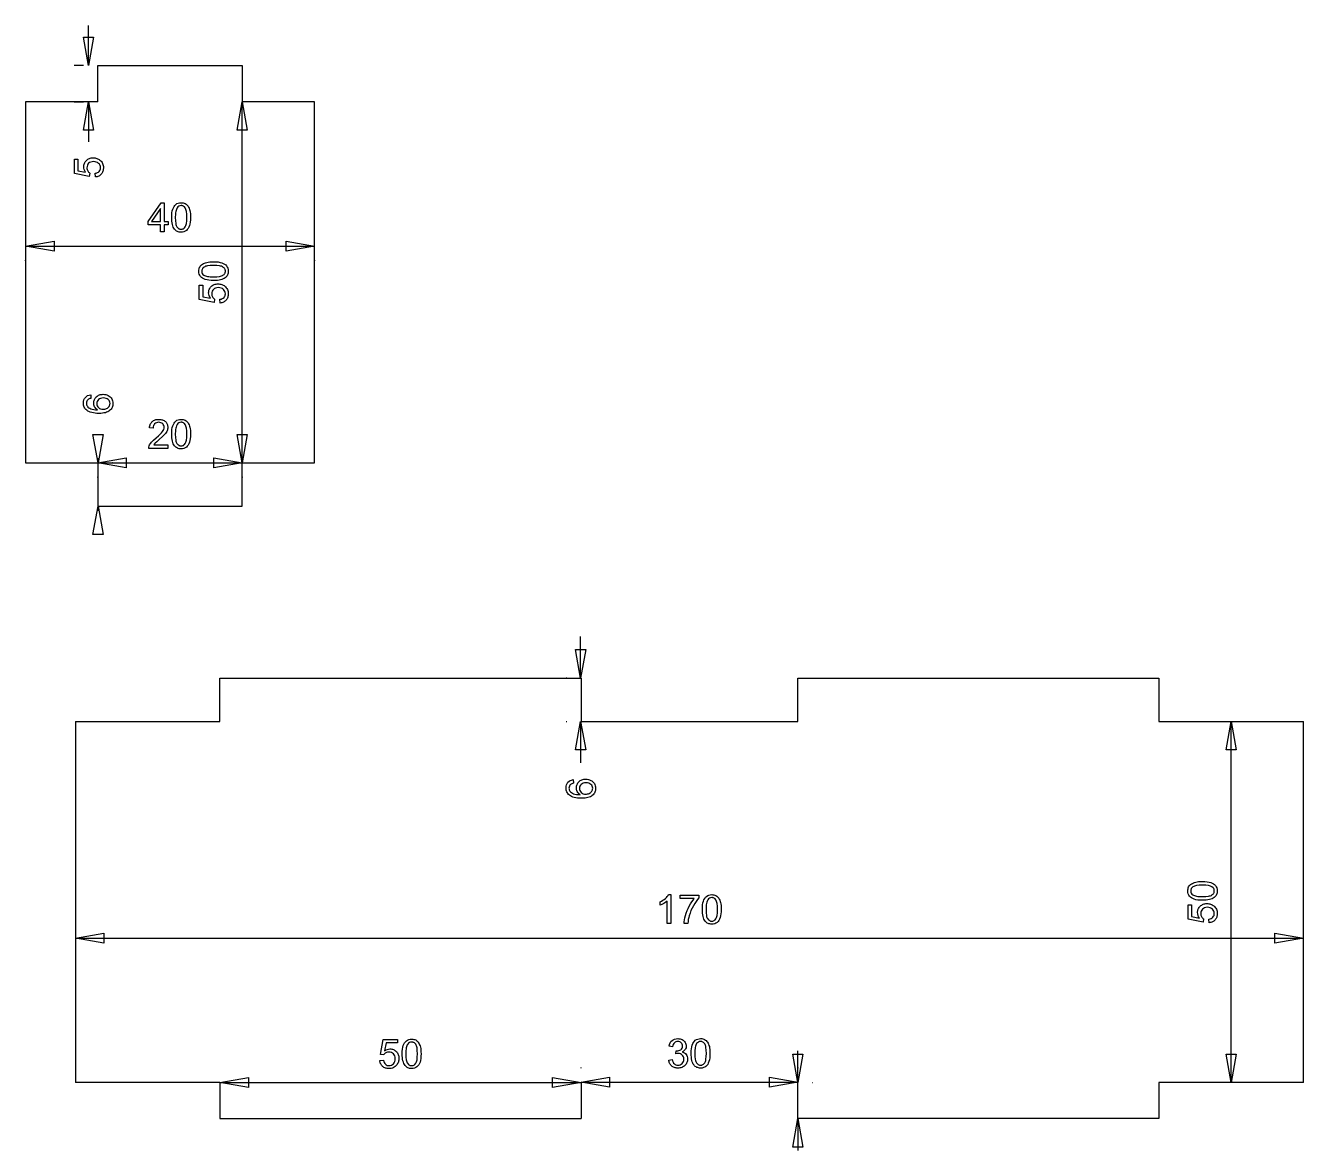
# Model space of a CAD drawing. Extents: x 0 to 410, y 20 to 291.
# Drawn here: x 233.1 to 410, y 130.6 to 286.4 of the extents above; entities that cross this region are included whole.
import ezdxf

# ---------------------------------------------------------------- set-up
doc = ezdxf.new("R2010")
doc.units = 0
doc.header["$LTSCALE"] = 10
doc.layers.add('Layer_1', color=7, linetype='CONTINUOUS')

msp = doc.modelspace()

# ---------------------------------------------------------------- linework, layer by layer
at = {"layer": 'Layer_1', "color": 7, "linetype": 'CONTINUOUS'}
for p, q in [((241.8, 280.81), (241.8, 286.36)), ((241.09, 280.81), (239.8, 280.81)), ((243.09, 275.81), (243.09, 280.81)), ((243.09, 280.81), (263.09, 280.81)), ((263.09, 280.81), (263.09, 275.81)), ((233.09, 275.81), (233.09, 225.81)), ((243.09, 275.81), (233.09, 275.81)), ((239.8, 275.81), (241.09, 275.81)), ((241.8, 275.81), (241.8, 270.27)), ((273.09, 275.81), (263.09, 275.81)), ((263.09, 225.81), (263.09, 275.81)), ((273.09, 225.81), (273.09, 275.81)), ((233.09, 255.81), (273.09, 255.81)), ((233.09, 225.81), (243.09, 225.81)), ((243.09, 225.81), (243.09, 219.81)), ((243.09, 225.81), (263.09, 225.81)), ((243.12, 225.81), (243.12, 226.45)), ((245.12, 225.81), (245.09, 225.81)), ((263.09, 225.81), (273.09, 225.81)), ((263.09, 219.81), (263.09, 225.81)), ((243.09, 219.81), (263.09, 219.81)), ((243.12, 219.81), (243.12, 219.18)), ((245.09, 219.81), (245.12, 219.81)), ((309.93, 196), (309.93, 201.74)), ((260, 190), (260, 196)), ((260, 196), (310, 196)), ((308, 196), (307.93, 196)), ((310, 196), (310, 190)), ((340, 190), (340, 196)), ((340, 196), (390, 196)), ((390, 196), (390, 190)), ((240, 190), (260, 190)), ((240, 190), (240, 140)), ((307.93, 190), (308, 190)), ((309.93, 190), (309.93, 184.26)), ((310, 190), (340, 190)), ((390, 190), (410, 190)), ((400, 140), (400, 190)), ((410, 140), (410, 190)), ((240, 160), (410, 160)), ((340.01, 140), (340.01, 144.4)), ((310, 142), (310, 142.07)), ((340, 142.07), (340, 142)), ((260, 140), (240, 140)), ((260, 140), (260, 135)), ((260, 140), (310, 140)), ((310, 140.07), (340, 140.07)), ((310, 140), (310, 135)), ((340, 140), (310, 140)), ((340, 135), (340, 140)), ((342, 140), (342.01, 140)), ((410, 140), (390, 140)), ((390, 140), (390, 135)), ((260, 135), (310, 135)), ((390, 135), (340, 135)), ((340.01, 135), (340.01, 130.6)), ((342.01, 135), (342, 135))]:
    msp.add_line(p, q, dxfattribs=at)
at = {"layer": 'Layer_1', "color": 7, "linetype": 'CONTINUOUS', "flags": 128}
for points in [[(241.8, 280.81), (241.1, 284.75), (242.49, 284.75), (241.8, 280.81)], [(241.8, 275.81), (242.49, 271.87), (241.1, 271.87), (241.8, 275.81)], [(263.09, 275.81), (263.78, 271.87), (262.39, 271.87), (263.09, 275.81)], [(242.75, 265.39), (242.71, 265.91), (242.88, 265.94), (243.04, 266), (243.17, 266.08), (243.27, 266.17), (243.36, 266.28), (243.42, 266.4), (243.45, 266.53), (243.46, 266.68), (243.45, 266.85), (243.4, 267), (243.31, 267.15), (243.2, 267.28), (243.05, 267.38), (242.88, 267.46), (242.7, 267.51), (242.49, 267.52), (242.29, 267.51), (242.11, 267.46), (241.96, 267.39), (241.82, 267.29), (241.72, 267.16), (241.64, 267.01), (241.6, 266.85), (241.58, 266.67), (241.59, 266.55), (241.61, 266.44), (241.64, 266.34), (241.69, 266.24), (241.75, 266.15), (241.81, 266.07), (241.89, 266), (241.97, 265.94), (241.91, 265.48), (239.85, 265.87), (239.85, 267.85), (240.32, 267.85), (240.32, 266.26), (241.4, 266.04), (241.29, 266.23), (241.21, 266.41), (241.16, 266.6), (241.15, 266.8), (241.15, 266.93), (241.17, 267.05), (241.2, 267.17), (241.24, 267.28), (241.29, 267.39), (241.35, 267.49), (241.42, 267.59), (241.51, 267.68), (241.6, 267.77), (241.7, 267.84), (241.81, 267.9), (241.92, 267.95), (242.04, 267.99), (242.17, 268.02), (242.3, 268.04), (242.44, 268.04), (242.58, 268.04), (242.7, 268.02), (242.83, 268), (242.95, 267.96), (243.06, 267.92), (243.17, 267.86), (243.28, 267.8), (243.38, 267.73), (243.49, 267.63), (243.59, 267.52), (243.68, 267.4), (243.74, 267.27), (243.8, 267.14), (243.84, 266.99), (243.86, 266.84), (243.87, 266.68), (243.85, 266.42), (243.82, 266.29), (243.79, 266.18), (243.75, 266.07), (243.69, 265.97), (243.63, 265.87), (243.56, 265.79), (243.48, 265.7), (243.4, 265.63), (243.3, 265.57), (243.21, 265.51), (243.1, 265.47), (242.99, 265.43), (242.87, 265.41), (242.75, 265.39)], [(251.78, 257.81), (251.78, 258.77), (250.05, 258.77), (250.05, 259.22), (251.87, 261.81), (252.28, 261.81), (252.28, 259.22), (252.82, 259.22), (252.82, 258.77), (252.28, 258.77), (252.28, 257.81), (251.78, 257.81)], [(251.78, 259.22), (251.78, 261.02), (250.53, 259.22), (251.78, 259.22)], [(253.32, 259.79), (253.33, 260.12), (253.35, 260.43), (253.4, 260.69), (253.46, 260.93), (253.55, 261.13), (253.65, 261.31), (253.76, 261.46), (253.9, 261.59), (254.05, 261.7), (254.22, 261.77), (254.41, 261.81), (254.62, 261.83), (254.78, 261.82), (254.92, 261.8), (255.06, 261.76), (255.19, 261.7), (255.3, 261.63), (255.41, 261.54), (255.5, 261.44), (255.59, 261.33), (255.66, 261.2), (255.73, 261.06), (255.79, 260.9), (255.84, 260.73), (255.88, 260.54), (255.9, 260.32), (255.92, 260.07), (255.93, 259.79), (255.92, 259.45), (255.89, 259.15), (255.85, 258.88), (255.78, 258.65), (255.7, 258.45), (255.6, 258.27), (255.48, 258.11), (255.35, 257.98), (255.2, 257.88), (255.02, 257.8), (254.83, 257.76), (254.62, 257.74), (254.48, 257.75), (254.35, 257.77), (254.22, 257.8), (254.11, 257.85), (254, 257.91), (253.89, 257.98), (253.8, 258.06), (253.71, 258.16), (253.62, 258.29), (253.54, 258.45), (253.47, 258.62), (253.42, 258.82), (253.37, 259.03), (253.34, 259.26), (253.32, 259.51), (253.32, 259.79)], [(253.82, 259.79), (253.84, 259.33), (253.88, 258.97), (253.91, 258.81), (253.95, 258.68), (254, 258.57), (254.05, 258.47), (254.18, 258.33), (254.24, 258.28), (254.31, 258.23), (254.38, 258.19), (254.46, 258.17), (254.54, 258.15), (254.62, 258.15), (254.71, 258.15), (254.78, 258.17), (254.86, 258.19), (254.93, 258.23), (255, 258.28), (255.07, 258.33), (255.19, 258.48), (255.25, 258.57), (255.29, 258.68), (255.33, 258.81), (255.36, 258.97), (255.41, 259.34), (255.42, 259.79), (255.41, 260.24), (255.36, 260.61), (255.33, 260.76), (255.29, 260.89), (255.25, 261.01), (255.19, 261.1), (255.07, 261.24), (255, 261.3), (254.93, 261.34), (254.86, 261.38), (254.78, 261.4), (254.7, 261.42), (254.62, 261.42), (254.46, 261.4), (254.31, 261.35), (254.19, 261.26), (254.08, 261.14), (254.02, 261.04), (253.97, 260.91), (253.92, 260.77), (253.89, 260.62), (253.86, 260.44), (253.84, 260.24), (253.82, 259.79)], [(233.09, 255.81), (237.03, 256.51), (237.03, 255.12), (233.09, 255.81)], [(273.09, 255.81), (269.15, 255.12), (269.15, 256.51), (273.09, 255.81)], [(259.11, 251.04), (258.78, 251.05), (258.47, 251.08), (258.21, 251.13), (257.97, 251.19), (257.77, 251.27), (257.59, 251.37), (257.43, 251.49), (257.3, 251.62), (257.2, 251.78), (257.13, 251.95), (257.08, 252.14), (257.07, 252.35), (257.08, 252.51), (257.1, 252.65), (257.14, 252.79), (257.2, 252.91), (257.27, 253.03), (257.36, 253.14), (257.46, 253.23), (257.57, 253.31), (257.7, 253.39), (257.84, 253.46), (258, 253.51), (258.17, 253.56), (258.36, 253.6), (258.58, 253.63), (258.83, 253.65), (259.11, 253.65), (259.45, 253.64), (259.75, 253.62), (260.02, 253.57), (260.25, 253.51), (260.45, 253.43), (260.63, 253.33), (260.79, 253.21), (260.92, 253.08), (261.02, 252.92), (261.1, 252.75), (261.14, 252.56), (261.15, 252.35), (261.15, 252.21), (261.13, 252.08), (261.1, 251.95), (261.05, 251.83), (260.99, 251.72), (260.92, 251.62), (260.84, 251.53), (260.74, 251.44), (260.6, 251.35), (260.45, 251.27), (260.28, 251.2), (260.08, 251.14), (259.87, 251.1), (259.64, 251.07), (259.39, 251.05), (259.11, 251.04)], [(259.11, 251.55), (259.56, 251.56), (259.93, 251.61), (260.09, 251.64), (260.22, 251.68), (260.33, 251.73), (260.42, 251.78), (260.57, 251.9), (260.62, 251.97), (260.67, 252.04), (260.7, 252.11), (260.73, 252.19), (260.75, 252.27), (260.75, 252.35), (260.75, 252.43), (260.73, 252.51), (260.7, 252.59), (260.67, 252.66), (260.62, 252.73), (260.57, 252.8), (260.42, 252.92), (260.33, 252.97), (260.22, 253.02), (260.09, 253.06), (259.93, 253.09), (259.56, 253.13), (259.11, 253.15), (258.66, 253.13), (258.29, 253.09), (258.14, 253.06), (258, 253.02), (257.89, 252.97), (257.8, 252.92), (257.66, 252.8), (257.6, 252.73), (257.56, 252.66), (257.52, 252.59), (257.5, 252.51), (257.48, 252.43), (257.48, 252.34), (257.49, 252.18), (257.55, 252.04), (257.64, 251.91), (257.76, 251.8), (257.86, 251.74), (257.98, 251.69), (258.12, 251.65), (258.28, 251.61), (258.46, 251.59), (258.66, 251.57), (259.11, 251.55)], [(260.04, 247.94), (259.99, 248.45), (260.17, 248.49), (260.32, 248.55), (260.45, 248.62), (260.56, 248.72), (260.64, 248.83), (260.7, 248.95), (260.74, 249.08), (260.75, 249.22), (260.73, 249.39), (260.68, 249.55), (260.6, 249.69), (260.48, 249.82), (260.34, 249.93), (260.17, 250.01), (259.98, 250.05), (259.77, 250.07), (259.57, 250.05), (259.4, 250.01), (259.24, 249.94), (259.11, 249.83), (259, 249.7), (258.93, 249.56), (258.88, 249.4), (258.87, 249.21), (258.87, 249.1), (258.89, 248.99), (258.93, 248.88), (258.98, 248.79), (259.03, 248.7), (259.1, 248.62), (259.17, 248.55), (259.26, 248.49), (259.2, 248.02), (257.14, 248.41), (257.14, 250.4), (257.61, 250.4), (257.61, 248.8), (258.68, 248.59), (258.58, 248.77), (258.5, 248.96), (258.45, 249.15), (258.43, 249.34), (258.44, 249.47), (258.46, 249.6), (258.48, 249.71), (258.52, 249.83), (258.58, 249.94), (258.64, 250.04), (258.71, 250.14), (258.8, 250.23), (258.89, 250.31), (258.99, 250.39), (259.1, 250.45), (259.21, 250.5), (259.33, 250.54), (259.46, 250.57), (259.59, 250.58), (259.73, 250.59), (259.86, 250.58), (259.99, 250.57), (260.12, 250.54), (260.24, 250.51), (260.35, 250.47), (260.46, 250.41), (260.57, 250.35), (260.67, 250.27), (260.78, 250.17), (260.88, 250.06), (260.96, 249.94), (261.03, 249.82), (261.09, 249.68), (261.12, 249.54), (261.15, 249.38), (261.15, 249.22), (261.14, 248.96), (261.11, 248.84), (261.08, 248.73), (261.03, 248.62), (260.98, 248.52), (260.92, 248.42), (260.85, 248.33), (260.77, 248.25), (260.68, 248.18), (260.59, 248.11), (260.49, 248.06), (260.39, 248.02), (260.28, 247.98), (260.16, 247.95), (260.04, 247.94)], [(242.1, 235.23), (242.14, 234.74), (242, 234.7), (241.89, 234.66), (241.79, 234.61), (241.72, 234.55), (241.62, 234.45), (241.56, 234.33), (241.52, 234.2), (241.51, 234.06), (241.51, 233.95), (241.54, 233.84), (241.58, 233.74), (241.64, 233.65), (241.73, 233.54), (241.84, 233.44), (241.98, 233.36), (242.13, 233.28), (242.31, 233.23), (242.52, 233.18), (242.77, 233.16), (243.05, 233.14), (242.93, 233.24), (242.82, 233.34), (242.73, 233.46), (242.65, 233.58), (242.6, 233.71), (242.56, 233.84), (242.53, 233.98), (242.52, 234.12), (242.53, 234.24), (242.55, 234.35), (242.57, 234.46), (242.61, 234.57), (242.66, 234.67), (242.73, 234.77), (242.8, 234.86), (242.88, 234.95), (242.98, 235.03), (243.08, 235.1), (243.19, 235.16), (243.3, 235.21), (243.42, 235.25), (243.55, 235.28), (243.68, 235.29), (243.82, 235.3), (244, 235.29), (244.18, 235.26), (244.35, 235.21), (244.52, 235.14), (244.67, 235.05), (244.8, 234.94), (244.92, 234.82), (245.01, 234.69), (245.09, 234.54), (245.14, 234.39), (245.18, 234.22), (245.19, 234.05), (245.18, 233.9), (245.16, 233.75), (245.12, 233.62), (245.07, 233.49), (245.01, 233.37), (244.93, 233.25), (244.84, 233.14), (244.73, 233.04), (244.61, 232.95), (244.47, 232.87), (244.31, 232.81), (244.14, 232.75), (243.94, 232.71), (243.73, 232.68), (243.5, 232.66), (243.25, 232.66), (242.97, 232.66), (242.71, 232.68), (242.47, 232.72), (242.24, 232.76), (242.04, 232.82), (241.86, 232.9), (241.7, 232.98), (241.56, 233.08), (241.45, 233.18), (241.36, 233.29), (241.28, 233.4), (241.22, 233.52), (241.17, 233.65), (241.13, 233.79), (241.11, 233.94), (241.1, 234.09), (241.12, 234.32), (241.17, 234.52), (241.25, 234.7), (241.37, 234.87), (241.51, 235), (241.68, 235.11), (241.88, 235.18), (242.1, 235.23)], [(243.82, 233.22), (243.95, 233.23), (244.07, 233.25), (244.19, 233.28), (244.31, 233.33), (244.42, 233.39), (244.51, 233.46), (244.59, 233.54), (244.66, 233.63), (244.71, 233.73), (244.75, 233.83), (244.77, 233.93), (244.78, 234.04), (244.77, 234.19), (244.72, 234.33), (244.64, 234.45), (244.53, 234.57), (244.39, 234.67), (244.23, 234.74), (244.05, 234.78), (243.85, 234.8), (243.65, 234.78), (243.48, 234.74), (243.33, 234.67), (243.2, 234.57), (243.09, 234.46), (243.02, 234.32), (242.97, 234.18), (242.96, 234.02), (242.97, 233.86), (243.02, 233.71), (243.09, 233.58), (243.2, 233.45), (243.32, 233.35), (243.47, 233.28), (243.64, 233.24), (243.82, 233.22)], [(252.79, 228.28), (252.79, 227.81), (250.15, 227.81), (250.16, 227.99), (250.2, 228.15), (250.26, 228.29), (250.34, 228.42), (250.42, 228.55), (250.53, 228.69), (250.65, 228.82), (250.8, 228.97), (251.17, 229.29), (251.47, 229.55), (251.72, 229.77), (251.91, 229.97), (252.05, 230.14), (252.15, 230.29), (252.22, 230.44), (252.27, 230.59), (252.28, 230.73), (252.27, 230.87), (252.23, 231), (252.16, 231.12), (252.07, 231.22), (251.96, 231.31), (251.83, 231.37), (251.69, 231.41), (251.53, 231.42), (251.36, 231.41), (251.21, 231.37), (251.08, 231.3), (250.96, 231.21), (250.87, 231.09), (250.8, 230.96), (250.76, 230.8), (250.75, 230.62), (250.24, 230.67), (250.26, 230.81), (250.28, 230.94), (250.32, 231.06), (250.36, 231.17), (250.42, 231.27), (250.48, 231.37), (250.55, 231.46), (250.63, 231.53), (250.72, 231.6), (250.81, 231.66), (250.92, 231.71), (251.03, 231.76), (251.14, 231.79), (251.27, 231.81), (251.54, 231.83), (251.68, 231.82), (251.81, 231.81), (251.94, 231.78), (252.05, 231.75), (252.16, 231.7), (252.27, 231.65), (252.36, 231.58), (252.45, 231.51), (252.53, 231.43), (252.6, 231.34), (252.65, 231.25), (252.7, 231.15), (252.74, 231.05), (252.76, 230.95), (252.78, 230.83), (252.79, 230.72), (252.78, 230.6), (252.76, 230.48), (252.73, 230.36), (252.69, 230.25), (252.63, 230.13), (252.56, 230.01), (252.47, 229.89), (252.36, 229.76), (252.06, 229.45), (251.6, 229.05), (251.24, 228.74), (251.04, 228.55), (250.92, 228.42), (250.83, 228.28), (252.79, 228.28)], [(253.32, 229.79), (253.33, 230.12), (253.35, 230.43), (253.4, 230.69), (253.46, 230.93), (253.55, 231.13), (253.65, 231.31), (253.76, 231.46), (253.9, 231.59), (254.05, 231.7), (254.22, 231.77), (254.41, 231.81), (254.62, 231.83), (254.78, 231.82), (254.92, 231.8), (255.06, 231.76), (255.19, 231.7), (255.3, 231.63), (255.41, 231.54), (255.5, 231.44), (255.59, 231.33), (255.66, 231.2), (255.73, 231.06), (255.79, 230.9), (255.84, 230.73), (255.88, 230.54), (255.9, 230.32), (255.92, 230.07), (255.93, 229.79), (255.92, 229.45), (255.89, 229.15), (255.85, 228.88), (255.78, 228.65), (255.7, 228.45), (255.6, 228.27), (255.48, 228.11), (255.35, 227.98), (255.2, 227.88), (255.02, 227.8), (254.83, 227.76), (254.62, 227.74), (254.48, 227.75), (254.35, 227.77), (254.22, 227.8), (254.11, 227.85), (254, 227.91), (253.89, 227.98), (253.8, 228.06), (253.71, 228.16), (253.62, 228.29), (253.54, 228.45), (253.47, 228.62), (253.42, 228.82), (253.37, 229.03), (253.34, 229.26), (253.32, 229.51), (253.32, 229.79)], [(253.82, 229.79), (253.84, 229.33), (253.88, 228.97), (253.91, 228.81), (253.95, 228.68), (254, 228.57), (254.05, 228.47), (254.18, 228.33), (254.24, 228.28), (254.31, 228.23), (254.38, 228.19), (254.46, 228.17), (254.54, 228.15), (254.62, 228.15), (254.71, 228.15), (254.78, 228.17), (254.86, 228.19), (254.93, 228.23), (255, 228.28), (255.07, 228.33), (255.19, 228.48), (255.25, 228.57), (255.29, 228.68), (255.33, 228.81), (255.36, 228.97), (255.41, 229.34), (255.42, 229.79), (255.41, 230.24), (255.36, 230.61), (255.33, 230.76), (255.29, 230.89), (255.25, 231.01), (255.19, 231.1), (255.07, 231.24), (255, 231.3), (254.93, 231.34), (254.86, 231.38), (254.78, 231.4), (254.7, 231.42), (254.62, 231.42), (254.46, 231.4), (254.31, 231.35), (254.19, 231.26), (254.08, 231.14), (254.02, 231.04), (253.97, 230.91), (253.92, 230.77), (253.89, 230.62), (253.86, 230.44), (253.84, 230.24), (253.82, 229.79)], [(243.12, 225.81), (242.42, 229.75), (243.81, 229.75), (243.12, 225.81)], [(263.09, 225.81), (262.39, 229.75), (263.78, 229.75), (263.09, 225.81)], [(243.09, 225.81), (247.03, 226.51), (247.03, 225.12), (243.09, 225.81)], [(263.09, 225.81), (259.15, 225.12), (259.15, 226.51), (263.09, 225.81)], [(243.12, 219.81), (243.81, 215.87), (242.42, 215.87), (243.12, 219.81)], [(309.93, 196), (309.24, 199.94), (310.63, 199.94), (309.93, 196)], [(309.93, 190), (310.63, 186.06), (309.24, 186.06), (309.93, 190)], [(400, 190), (400.69, 186.06), (399.31, 186.06), (400, 190)], [(308.91, 181.94), (308.95, 181.45), (308.82, 181.41), (308.7, 181.37), (308.61, 181.32), (308.53, 181.26), (308.44, 181.16), (308.37, 181.04), (308.33, 180.91), (308.32, 180.77), (308.33, 180.66), (308.35, 180.55), (308.39, 180.45), (308.45, 180.36), (308.55, 180.25), (308.66, 180.15), (308.79, 180.07), (308.95, 179.99), (309.13, 179.93), (309.34, 179.89), (309.59, 179.87), (309.87, 179.85), (309.74, 179.95), (309.64, 180.05), (309.54, 180.17), (309.47, 180.29), (309.41, 180.42), (309.37, 180.55), (309.35, 180.69), (309.34, 180.83), (309.34, 180.95), (309.36, 181.06), (309.39, 181.17), (309.43, 181.28), (309.48, 181.38), (309.54, 181.48), (309.62, 181.57), (309.7, 181.66), (309.79, 181.74), (309.89, 181.81), (310, 181.87), (310.11, 181.92), (310.23, 181.96), (310.36, 181.99), (310.49, 182), (310.63, 182.01), (310.82, 182), (311, 181.97), (311.17, 181.92), (311.33, 181.84), (311.49, 181.76), (311.62, 181.65), (311.73, 181.53), (311.83, 181.4), (311.9, 181.25), (311.96, 181.1), (311.99, 180.93), (312, 180.75), (311.99, 180.61), (311.97, 180.46), (311.94, 180.33), (311.89, 180.2), (311.83, 180.08), (311.75, 179.96), (311.66, 179.85), (311.55, 179.75), (311.43, 179.66), (311.29, 179.58), (311.13, 179.52), (310.95, 179.46), (310.76, 179.42), (310.54, 179.39), (310.31, 179.37), (310.06, 179.37), (309.78, 179.37), (309.52, 179.39), (309.28, 179.43), (309.06, 179.47), (308.86, 179.53), (308.68, 179.61), (308.52, 179.69), (308.38, 179.79), (308.27, 179.89), (308.17, 180), (308.1, 180.11), (308.03, 180.23), (307.98, 180.36), (307.95, 180.5), (307.92, 180.65), (307.92, 180.8), (307.93, 181.03), (307.98, 181.23), (308.07, 181.41), (308.18, 181.57), (308.33, 181.71), (308.5, 181.82), (308.69, 181.89), (308.91, 181.94)], [(310.64, 179.93), (310.76, 179.94), (310.89, 179.96), (311.01, 179.99), (311.12, 180.04), (311.23, 180.1), (311.33, 180.17), (311.41, 180.25), (311.48, 180.34), (311.53, 180.44), (311.57, 180.54), (311.59, 180.64), (311.6, 180.75), (311.58, 180.9), (311.54, 181.04), (311.46, 181.16), (311.35, 181.28), (311.21, 181.38), (311.05, 181.45), (310.87, 181.49), (310.66, 181.51), (310.47, 181.49), (310.29, 181.45), (310.14, 181.38), (310.01, 181.28), (309.91, 181.17), (309.83, 181.03), (309.79, 180.89), (309.77, 180.73), (309.79, 180.57), (309.83, 180.42), (309.91, 180.29), (310.01, 180.16), (310.14, 180.06), (310.29, 179.99), (310.45, 179.95), (310.64, 179.93)], [(396.03, 165.23), (395.69, 165.24), (395.39, 165.27), (395.12, 165.31), (394.89, 165.38), (394.68, 165.46), (394.5, 165.56), (394.35, 165.68), (394.22, 165.81), (394.12, 165.96), (394.04, 166.14), (394, 166.33), (393.98, 166.54), (393.99, 166.69), (394.02, 166.84), (394.06, 166.97), (394.11, 167.1), (394.19, 167.22), (394.27, 167.32), (394.37, 167.42), (394.49, 167.5), (394.62, 167.58), (394.76, 167.64), (394.91, 167.7), (395.08, 167.75), (395.27, 167.79), (395.49, 167.82), (395.75, 167.83), (396.03, 167.84), (396.36, 167.83), (396.66, 167.8), (396.93, 167.76), (397.16, 167.7), (397.37, 167.61), (397.55, 167.52), (397.7, 167.4), (397.83, 167.26), (397.94, 167.11), (398.01, 166.94), (398.05, 166.75), (398.07, 166.54), (398.06, 166.4), (398.04, 166.26), (398.01, 166.14), (397.96, 166.02), (397.91, 165.91), (397.83, 165.81), (397.75, 165.71), (397.65, 165.63), (397.52, 165.53), (397.36, 165.45), (397.19, 165.39), (397, 165.33), (396.78, 165.29), (396.55, 165.26), (396.3, 165.24), (396.03, 165.23)], [(396.03, 165.74), (396.48, 165.75), (396.85, 165.79), (397, 165.83), (397.13, 165.87), (397.25, 165.91), (397.34, 165.97), (397.48, 166.09), (397.54, 166.16), (397.58, 166.22), (397.62, 166.3), (397.64, 166.37), (397.66, 166.45), (397.66, 166.54), (397.66, 166.62), (397.64, 166.7), (397.62, 166.77), (397.58, 166.85), (397.54, 166.92), (397.48, 166.98), (397.34, 167.11), (397.24, 167.16), (397.13, 167.21), (397, 167.25), (396.85, 167.28), (396.48, 167.32), (396.03, 167.34), (395.57, 167.32), (395.21, 167.28), (395.05, 167.25), (394.92, 167.21), (394.81, 167.16), (394.71, 167.11), (394.57, 166.98), (394.52, 166.92), (394.47, 166.85), (394.44, 166.77), (394.41, 166.7), (394.4, 166.61), (394.39, 166.53), (394.41, 166.37), (394.46, 166.23), (394.55, 166.1), (394.68, 165.99), (394.78, 165.93), (394.9, 165.88), (395.04, 165.84), (395.2, 165.8), (395.38, 165.77), (395.57, 165.75), (396.03, 165.74)], [(322.42, 162), (321.93, 162), (321.93, 165.13), (321.72, 164.96), (321.46, 164.79), (321.19, 164.64), (320.95, 164.54), (320.95, 165.01), (321.15, 165.11), (321.33, 165.23), (321.51, 165.35), (321.67, 165.48), (321.81, 165.62), (321.93, 165.75), (322.03, 165.89), (322.1, 166.02), (322.42, 166.02), (322.42, 162)], [(323.71, 165.48), (323.71, 165.95), (326.3, 165.95), (326.3, 165.57), (326.11, 165.35), (325.92, 165.09), (325.73, 164.81), (325.54, 164.49), (325.37, 164.15), (325.21, 163.8), (325.08, 163.45), (324.96, 163.1), (324.9, 162.84), (324.84, 162.57), (324.8, 162.29), (324.77, 162), (324.27, 162), (324.28, 162.25), (324.32, 162.52), (324.38, 162.82), (324.46, 163.14), (324.55, 163.47), (324.67, 163.8), (324.81, 164.12), (324.96, 164.43), (325.13, 164.73), (325.31, 165), (325.49, 165.25), (325.67, 165.48), (323.71, 165.48)], [(326.79, 163.97), (326.79, 164.31), (326.82, 164.61), (326.87, 164.88), (326.93, 165.11), (327.01, 165.32), (327.11, 165.5), (327.23, 165.65), (327.37, 165.78), (327.52, 165.88), (327.69, 165.96), (327.88, 166), (328.09, 166.02), (328.25, 166.01), (328.39, 165.98), (328.53, 165.94), (328.65, 165.89), (328.77, 165.81), (328.88, 165.73), (328.97, 165.63), (329.06, 165.51), (329.13, 165.38), (329.2, 165.24), (329.25, 165.09), (329.3, 164.92), (329.34, 164.73), (329.37, 164.51), (329.39, 164.25), (329.39, 163.97), (329.39, 163.64), (329.36, 163.34), (329.31, 163.07), (329.25, 162.84), (329.17, 162.63), (329.07, 162.45), (328.95, 162.3), (328.82, 162.17), (328.66, 162.06), (328.49, 161.99), (328.3, 161.95), (328.09, 161.93), (327.95, 161.94), (327.82, 161.96), (327.69, 161.99), (327.57, 162.04), (327.46, 162.09), (327.36, 162.17), (327.27, 162.25), (327.18, 162.35), (327.09, 162.48), (327.01, 162.64), (326.94, 162.81), (326.88, 163), (326.84, 163.22), (326.81, 163.45), (326.79, 163.7), (326.79, 163.97)], [(327.29, 163.97), (327.3, 163.52), (327.35, 163.15), (327.38, 163), (327.42, 162.87), (327.47, 162.75), (327.52, 162.66), (327.64, 162.52), (327.71, 162.46), (327.78, 162.42), (327.85, 162.38), (327.93, 162.36), (328.01, 162.34), (328.09, 162.34), (328.17, 162.34), (328.25, 162.36), (328.33, 162.38), (328.4, 162.42), (328.47, 162.46), (328.54, 162.52), (328.66, 162.66), (328.71, 162.76), (328.76, 162.87), (328.8, 163), (328.83, 163.15), (328.88, 163.52), (328.89, 163.97), (328.88, 164.43), (328.83, 164.79), (328.8, 164.95), (328.76, 165.08), (328.71, 165.19), (328.66, 165.29), (328.54, 165.43), (328.47, 165.48), (328.4, 165.53), (328.33, 165.56), (328.25, 165.59), (328.17, 165.6), (328.08, 165.61), (327.92, 165.59), (327.78, 165.54), (327.65, 165.45), (327.54, 165.32), (327.48, 165.22), (327.43, 165.1), (327.39, 164.96), (327.35, 164.8), (327.33, 164.62), (327.31, 164.43), (327.29, 163.97)], [(396.95, 162.12), (396.91, 162.64), (397.09, 162.68), (397.24, 162.73), (397.37, 162.81), (397.47, 162.91), (397.56, 163.02), (397.62, 163.14), (397.65, 163.27), (397.66, 163.41), (397.65, 163.58), (397.6, 163.74), (397.51, 163.88), (397.4, 164.01), (397.25, 164.12), (397.09, 164.19), (396.9, 164.24), (396.69, 164.26), (396.49, 164.24), (396.31, 164.2), (396.16, 164.12), (396.02, 164.02), (395.92, 163.89), (395.84, 163.75), (395.8, 163.58), (395.78, 163.4), (395.79, 163.29), (395.81, 163.18), (395.84, 163.07), (395.89, 162.97), (395.95, 162.88), (396.01, 162.8), (396.09, 162.73), (396.17, 162.67), (396.11, 162.21), (394.05, 162.6), (394.05, 164.59), (394.52, 164.59), (394.52, 162.99), (395.6, 162.78), (395.49, 162.96), (395.41, 163.15), (395.36, 163.34), (395.35, 163.53), (395.35, 163.66), (395.37, 163.78), (395.4, 163.9), (395.44, 164.02), (395.49, 164.12), (395.55, 164.23), (395.63, 164.32), (395.71, 164.42), (395.8, 164.5), (395.91, 164.57), (396.01, 164.64), (396.13, 164.69), (396.25, 164.73), (396.37, 164.75), (396.5, 164.77), (396.64, 164.78), (396.78, 164.77), (396.91, 164.76), (397.03, 164.73), (397.15, 164.7), (397.27, 164.65), (397.38, 164.6), (397.48, 164.53), (397.58, 164.46), (397.7, 164.36), (397.8, 164.25), (397.88, 164.13), (397.95, 164), (398, 163.87), (398.04, 163.72), (398.06, 163.57), (398.07, 163.41), (398.05, 163.15), (398.03, 163.03), (397.99, 162.91), (397.95, 162.81), (397.9, 162.7), (397.83, 162.61), (397.76, 162.52), (397.68, 162.44), (397.6, 162.36), (397.51, 162.3), (397.41, 162.25), (397.3, 162.2), (397.19, 162.17), (397.08, 162.14), (396.95, 162.12)], [(240, 160), (243.94, 160.69), (243.94, 159.31), (240, 160)], [(410, 160), (406.06, 159.31), (406.06, 160.69), (410, 160)], [(282.12, 143.05), (282.64, 143.09), (282.68, 142.91), (282.73, 142.76), (282.81, 142.63), (282.91, 142.53), (283.02, 142.44), (283.14, 142.38), (283.27, 142.35), (283.41, 142.34), (283.58, 142.35), (283.74, 142.4), (283.88, 142.49), (284.01, 142.6), (284.12, 142.75), (284.19, 142.91), (284.24, 143.1), (284.26, 143.31), (284.24, 143.51), (284.2, 143.69), (284.12, 143.84), (284.02, 143.98), (283.89, 144.08), (283.75, 144.16), (283.58, 144.2), (283.4, 144.22), (283.29, 144.21), (283.18, 144.19), (283.07, 144.16), (282.97, 144.11), (282.88, 144.05), (282.8, 143.99), (282.73, 143.91), (282.67, 143.83), (282.21, 143.89), (282.6, 145.95), (284.59, 145.95), (284.59, 145.48), (282.99, 145.48), (282.78, 144.4), (282.96, 144.51), (283.15, 144.59), (283.34, 144.64), (283.53, 144.65), (283.66, 144.65), (283.78, 144.63), (283.9, 144.6), (284.02, 144.56), (284.12, 144.51), (284.23, 144.45), (284.32, 144.37), (284.42, 144.29), (284.5, 144.2), (284.57, 144.09), (284.64, 143.99), (284.69, 143.87), (284.73, 143.75), (284.75, 143.63), (284.77, 143.5), (284.78, 143.36), (284.77, 143.22), (284.76, 143.09), (284.73, 142.97), (284.7, 142.85), (284.65, 142.73), (284.6, 142.62), (284.53, 142.52), (284.46, 142.42), (284.36, 142.3), (284.25, 142.2), (284.13, 142.12), (284, 142.05), (283.87, 142), (283.72, 141.96), (283.57, 141.94), (283.41, 141.93), (283.15, 141.95), (283.03, 141.97), (282.91, 142.01), (282.81, 142.05), (282.7, 142.1), (282.61, 142.17), (282.52, 142.24), (282.44, 142.32), (282.36, 142.4), (282.3, 142.49), (282.25, 142.59), (282.2, 142.7), (282.17, 142.81), (282.14, 142.92), (282.12, 143.05)], [(285.23, 143.97), (285.24, 144.31), (285.27, 144.61), (285.31, 144.88), (285.38, 145.11), (285.46, 145.32), (285.56, 145.5), (285.68, 145.65), (285.81, 145.78), (285.96, 145.88), (286.14, 145.96), (286.33, 146), (286.54, 146.02), (286.69, 146.01), (286.84, 145.98), (286.97, 145.94), (287.1, 145.89), (287.22, 145.81), (287.32, 145.73), (287.42, 145.63), (287.5, 145.51), (287.58, 145.38), (287.64, 145.24), (287.7, 145.09), (287.75, 144.92), (287.79, 144.73), (287.82, 144.51), (287.83, 144.25), (287.84, 143.97), (287.83, 143.64), (287.8, 143.34), (287.76, 143.07), (287.7, 142.84), (287.61, 142.63), (287.52, 142.45), (287.4, 142.3), (287.26, 142.17), (287.11, 142.06), (286.94, 141.99), (286.75, 141.95), (286.54, 141.93), (286.4, 141.94), (286.26, 141.96), (286.14, 141.99), (286.02, 142.04), (285.91, 142.09), (285.81, 142.17), (285.71, 142.25), (285.63, 142.35), (285.53, 142.48), (285.45, 142.64), (285.39, 142.81), (285.33, 143), (285.29, 143.22), (285.26, 143.45), (285.24, 143.7), (285.23, 143.97)], [(285.74, 143.97), (285.75, 143.52), (285.79, 143.15), (285.83, 143), (285.87, 142.87), (285.91, 142.75), (285.97, 142.66), (286.09, 142.52), (286.16, 142.46), (286.22, 142.42), (286.3, 142.38), (286.37, 142.36), (286.45, 142.34), (286.54, 142.34), (286.62, 142.34), (286.7, 142.36), (286.77, 142.38), (286.85, 142.42), (286.92, 142.46), (286.98, 142.52), (287.11, 142.66), (287.16, 142.76), (287.21, 142.87), (287.25, 143), (287.28, 143.15), (287.32, 143.52), (287.34, 143.97), (287.32, 144.43), (287.28, 144.79), (287.25, 144.95), (287.21, 145.08), (287.16, 145.19), (287.11, 145.29), (286.98, 145.43), (286.92, 145.48), (286.85, 145.53), (286.77, 145.56), (286.7, 145.59), (286.61, 145.6), (286.53, 145.61), (286.37, 145.59), (286.23, 145.54), (286.1, 145.45), (285.99, 145.32), (285.93, 145.22), (285.88, 145.1), (285.84, 144.96), (285.8, 144.8), (285.77, 144.62), (285.75, 144.43), (285.74, 143.97)], [(322.13, 143.12), (322.62, 143.19), (322.67, 142.99), (322.73, 142.83), (322.81, 142.69), (322.91, 142.59), (323.01, 142.51), (323.13, 142.45), (323.26, 142.41), (323.4, 142.4), (323.57, 142.42), (323.72, 142.46), (323.86, 142.54), (323.99, 142.64), (324.09, 142.77), (324.17, 142.91), (324.21, 143.07), (324.23, 143.24), (324.21, 143.4), (324.17, 143.55), (324.1, 143.68), (324, 143.8), (323.89, 143.89), (323.75, 143.96), (323.61, 144), (323.44, 144.02), (323.29, 144), (323.1, 143.96), (323.15, 144.39), (323.23, 144.39), (323.38, 144.4), (323.53, 144.43), (323.66, 144.48), (323.79, 144.55), (323.9, 144.64), (323.98, 144.76), (324.03, 144.9), (324.05, 145.05), (324.03, 145.18), (324, 145.3), (323.94, 145.41), (323.86, 145.5), (323.76, 145.58), (323.65, 145.64), (323.53, 145.67), (323.39, 145.68), (323.25, 145.67), (323.13, 145.63), (323.01, 145.58), (322.91, 145.5), (322.83, 145.4), (322.76, 145.27), (322.7, 145.13), (322.67, 144.96), (322.18, 145.05), (322.24, 145.28), (322.32, 145.48), (322.44, 145.66), (322.59, 145.81), (322.75, 145.93), (322.94, 146.02), (323.15, 146.07), (323.38, 146.08), (323.54, 146.07), (323.69, 146.05), (323.84, 146), (323.98, 145.94), (324.11, 145.87), (324.23, 145.78), (324.32, 145.67), (324.4, 145.56), (324.47, 145.44), (324.51, 145.31), (324.54, 145.18), (324.55, 145.04), (324.54, 144.92), (324.52, 144.8), (324.47, 144.68), (324.41, 144.57), (324.33, 144.47), (324.24, 144.38), (324.13, 144.3), (324, 144.23), (324.17, 144.18), (324.31, 144.11), (324.44, 144.01), (324.55, 143.89), (324.64, 143.76), (324.7, 143.6), (324.73, 143.43), (324.75, 143.25), (324.74, 143.12), (324.72, 143), (324.69, 142.88), (324.65, 142.76), (324.6, 142.66), (324.53, 142.55), (324.45, 142.45), (324.36, 142.36), (324.27, 142.27), (324.16, 142.2), (324.05, 142.14), (323.93, 142.09), (323.81, 142.05), (323.68, 142.02), (323.54, 142), (323.4, 142), (323.27, 142), (323.15, 142.02), (323.03, 142.04), (322.92, 142.07), (322.81, 142.12), (322.71, 142.17), (322.61, 142.24), (322.52, 142.31), (322.44, 142.39), (322.37, 142.48), (322.3, 142.57), (322.25, 142.67), (322.21, 142.77), (322.17, 142.88), (322.14, 143), (322.13, 143.12)], [(325.23, 144.04), (325.24, 144.38), (325.27, 144.68), (325.31, 144.95), (325.38, 145.18), (325.46, 145.39), (325.56, 145.56), (325.68, 145.72), (325.81, 145.85), (325.96, 145.95), (326.14, 146.02), (326.33, 146.07), (326.54, 146.08), (326.69, 146.08), (326.84, 146.05), (326.97, 146.01), (327.1, 145.95), (327.22, 145.88), (327.32, 145.8), (327.42, 145.69), (327.5, 145.58), (327.58, 145.45), (327.64, 145.31), (327.7, 145.15), (327.75, 144.98), (327.79, 144.79), (327.82, 144.57), (327.83, 144.32), (327.84, 144.04), (327.83, 143.7), (327.8, 143.4), (327.76, 143.14), (327.7, 142.9), (327.61, 142.7), (327.52, 142.52), (327.4, 142.36), (327.26, 142.23), (327.11, 142.13), (326.94, 142.06), (326.75, 142.01), (326.54, 142), (326.4, 142.01), (326.26, 142.02), (326.14, 142.06), (326.02, 142.1), (325.91, 142.16), (325.81, 142.23), (325.71, 142.32), (325.63, 142.41), (325.53, 142.55), (325.45, 142.7), (325.39, 142.88), (325.33, 143.07), (325.29, 143.28), (325.26, 143.52), (325.24, 143.77), (325.23, 144.04)], [(325.74, 144.04), (325.75, 143.59), (325.79, 143.22), (325.83, 143.07), (325.87, 142.93), (325.91, 142.82), (325.97, 142.73), (326.09, 142.59), (326.16, 142.53), (326.22, 142.48), (326.3, 142.45), (326.37, 142.42), (326.45, 142.41), (326.54, 142.4), (326.62, 142.41), (326.7, 142.42), (326.77, 142.45), (326.85, 142.48), (326.92, 142.53), (326.98, 142.59), (327.11, 142.73), (327.16, 142.82), (327.21, 142.93), (327.25, 143.07), (327.28, 143.22), (327.32, 143.59), (327.34, 144.04), (327.32, 144.49), (327.28, 144.86), (327.25, 145.02), (327.21, 145.15), (327.16, 145.26), (327.11, 145.35), (326.98, 145.49), (326.92, 145.55), (326.85, 145.6), (326.77, 145.63), (326.7, 145.66), (326.61, 145.67), (326.53, 145.68), (326.37, 145.66), (326.23, 145.61), (326.1, 145.52), (325.99, 145.39), (325.93, 145.29), (325.88, 145.17), (325.84, 145.03), (325.8, 144.87), (325.77, 144.69), (325.75, 144.49), (325.74, 144.04)], [(340.01, 140), (339.31, 143.94), (340.7, 143.94), (340.01, 140)], [(400, 140), (399.31, 143.94), (400.69, 143.94), (400, 140)], [(260, 140), (263.94, 140.69), (263.94, 139.31), (260, 140)], [(310, 140), (306.06, 139.31), (306.06, 140.69), (310, 140)], [(310, 140.07), (313.94, 140.76), (313.94, 139.37), (310, 140.07)], [(340, 140.07), (336.06, 139.37), (336.06, 140.76), (340, 140.07)], [(340.01, 135), (340.7, 131.06), (339.31, 131.06), (340.01, 135)]]:
    msp.add_lwpolyline(points, close=True, dxfattribs=at)
at = {"layer": 'Layer_1', "color": 7, "linetype": 'CONTINUOUS'}
for p in [(233.09, 253.81), (273.09, 253.81), (243.09, 223.81), (263.09, 223.81)]:
    msp.add_point(p, dxfattribs=at)

doc.saveas('drawing.dxf')
